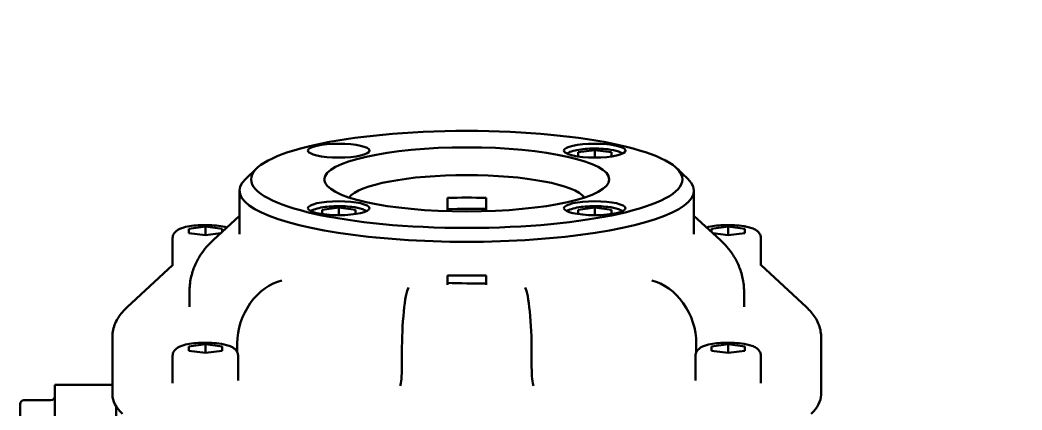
# Model space of a CAD drawing. Header units: inches. Extents: x 11 to 1621, y 11 to 1332.
# Drawn here: x 758.51 to 763.63, y 415.49 to 417.49 of the extents above; entities that cross this region are included whole.
import ezdxf

# ---------------------------------------------------------------- set-up
doc = ezdxf.new("R2010")
doc.units = ezdxf.units.IN
doc.header["$LTSCALE"] = 48
doc.header["$MEASUREMENT"] = 0
doc.layers.add('Visible (ANSI)', color=7, linetype='Continuous', lineweight=50)

msp = doc.modelspace()

# ---------------------------------------------------------------- linework, layer by layer
at = {"layer": 'Visible (ANSI)'}
for p, q in [((761.360454, 416.811521), (761.445693, 416.822592)), ((761.360454, 416.789844), (761.360454, 416.811521)), ((761.445693, 416.822592), (761.530932, 416.811521)), ((761.445693, 416.822592), (761.445693, 416.784206)), ((761.530932, 416.811521), (761.530932, 416.789844)), ((759.718898, 416.729716), (759.661438, 416.675241)), ((761.864062, 416.729716), (761.921522, 416.675241)), ((759.630063, 416.614924), (759.630063, 416.39318)), ((760.693055, 416.577775), (760.693055, 416.510126)), ((760.889905, 416.510126), (760.889905, 416.577775)), ((761.952897, 416.614924), (761.952897, 416.39318)), ((760.052028, 416.51719), (760.137267, 416.52826)), ((760.052028, 416.495512), (760.052028, 416.51719)), ((760.137267, 416.52826), (760.222506, 416.51719)), ((760.137267, 416.52826), (760.137267, 416.489874)), ((760.222506, 416.51719), (760.222506, 416.495512)), ((761.360454, 416.51719), (761.445693, 416.52826)), ((761.360454, 416.495512), (761.360454, 416.51719)), ((761.445693, 416.52826), (761.530932, 416.51719)), ((761.445693, 416.52826), (761.445693, 416.489874)), ((761.530932, 416.51719), (761.530932, 416.495512)), ((759.494975, 416.362282), (759.630063, 416.487214)), ((761.952897, 416.487214), (762.087985, 416.362282)), ((759.370021, 416.420497), (759.45526, 416.431567)), ((759.370021, 416.398356), (759.370021, 416.420497)), ((759.45526, 416.431567), (759.540498, 416.420497)), ((759.45526, 416.431567), (759.45526, 416.387286)), ((759.540498, 416.420497), (759.540498, 416.404383)), ((762.042462, 416.420497), (762.127701, 416.431567)), ((762.042462, 416.404383), (762.042462, 416.420497)), ((762.127701, 416.431567), (762.212939, 416.420497)), ((762.127701, 416.387286), (762.127701, 416.431567)), ((762.212939, 416.420497), (762.212939, 416.398356)), ((759.287937, 416.232983), (759.287937, 416.371065)), ((759.45526, 416.387286), (759.370021, 416.398356)), ((759.532917, 416.397371), (759.45526, 416.387286)), ((762.127701, 416.387286), (762.050043, 416.397371)), ((762.212939, 416.398356), (762.127701, 416.387286)), ((762.295023, 416.232983), (762.295023, 416.371065)), ((759.054811, 416.018992), (759.287033, 416.233758)), ((762.295927, 416.233758), (762.528149, 416.018992)), ((760.693055, 416.134026), (760.693055, 416.181977)), ((760.889905, 416.181977), (760.889905, 416.134026)), ((759.374157, 416.099252), (759.374157, 416.02253)), ((762.208803, 416.099252), (762.208803, 416.02253)), ((758.980457, 415.869086), (758.980457, 415.571788)), ((762.602504, 415.869086), (762.602504, 415.571788)), ((759.370021, 415.819328), (759.45526, 415.830399)), ((759.370021, 415.797188), (759.370021, 415.819328)), ((759.45526, 415.830399), (759.540498, 415.819328)), ((759.45526, 415.830399), (759.45526, 415.786117)), ((759.540498, 415.819328), (759.540498, 415.797188)), ((759.618213, 415.835325), (759.618213, 415.789501)), ((761.964747, 415.835325), (761.964747, 415.789501)), ((762.042462, 415.819328), (762.127701, 415.830399)), ((762.042462, 415.797188), (762.042462, 415.819328)), ((762.127701, 415.830399), (762.212939, 415.819328)), ((762.127701, 415.830399), (762.127701, 415.786117)), ((762.212939, 415.819328), (762.212939, 415.797188)), ((759.287937, 415.631815), (759.287937, 415.769897)), ((759.45526, 415.786117), (759.370021, 415.797188)), ((759.540498, 415.797188), (759.45526, 415.786117)), ((759.622582, 415.645224), (759.622582, 415.769897)), ((760.459792, 415.78928), (760.459792, 415.712558)), ((761.123168, 415.78928), (761.123168, 415.712558)), ((761.960378, 415.645224), (761.960378, 415.769897)), ((762.127701, 415.786117), (762.042462, 415.797188)), ((762.212939, 415.797188), (762.127701, 415.786117)), ((762.295023, 415.631815), (762.295023, 415.769897)), ((758.685181, 415.438337), (758.685181, 415.622671)), ((758.685181, 415.622671), (758.980457, 415.622671)), ((758.527701, 415.543931), (758.665496, 415.543931)), ((758.508016, 415.351433), (758.508016, 415.524248)), ((759.000142, 415.511885), (759.000142, 415.438337)), ((759.000142, 415.438337), (759.000142, 415.511885))]:
    msp.add_line(p, q, dxfattribs=at)
for centre, start, end in [((758.527701, 415.524246), 90, 179.999572), ((758.665496, 415.563616), 270, 359.999686)]:
    msp.add_arc(centre, 0.019685, start, end, dxfattribs=at)
for centre, major_axis in [((760.79148, 416.672466), (1.102362, 0)), ((760.137267, 416.819631), (-0.15748, 0)), ((760.79148, 416.672466), (-0.728346, 0)), ((761.445693, 416.819631), (-0.15748, 0)), ((760.137267, 416.5253), (-0.15748, 0)), ((761.445693, 416.5253), (-0.15748, 0))]:
    msp.add_ellipse(centre, major_axis=major_axis, ratio=0.22495105, dxfattribs=at)
for centre, major_axis, ratio, start_param, end_param in [((760.79148, 416.614924), (-1.161417, 0), 0.22495105, 6.05021542, 9.65774785), ((760.79148, 416.557382), (0.610236, 0), 0.22495105, 0.16673631, 2.97485634), ((760.79148, 416.442299), (-0.610236, 0), 0.22495105, 4.55039103, 4.87438693), ((760.841624, 416.279286), (1.082677, 0), 0.22495105, 1.52618744, 1.70845477), ((760.79148, 416.442299), (1.161417, 0), 0.22495105, 4.62754145, 4.79723651), ((759.846347, 415.886645), (0.110069, 0.259966), 0.76865919, 0.50347488, 2.07427121), ((760.492825, 415.851274), (0.007533, 0.275589), 0.11670429, 0.23008299, 1.80087932), ((760.841624, 416.384779), (1.082677, 0), 0.22495105, 4.57473053, 4.75699787), ((761.090135, 415.851274), (-0.007533, 0.275589), 0.11670429, 4.48230599, 6.05310232), ((761.736613, 415.886645), (-0.110069, 0.259966), 0.76865919, 4.2089141, 5.77971043), ((760.450354, 415.694845), (-0.002152, -0.07874), 0.11670429, 0.23008299, 1.80087932), ((761.132606, 415.694845), (0.002152, -0.07874), 0.11670429, 4.48230599, 6.05310232), ((760.79148, 415.571788), (-1.811024, 0), 0.22495105, 0, 0.23860247), ((760.79148, 415.571788), (1.811024, 0), 0.22495105, 6.04458284, 6.28318531)]:
    msp.add_ellipse(centre, major_axis=major_axis, ratio=ratio, start_param=start_param, end_param=end_param, dxfattribs=at)
for points, knots in [([(769.68883, 420.211528), (769.68883, 419.756095), (769.704396, 419.309033), (769.674775, 418.613399), (769.651518, 418.349364), (769.591778, 417.887552), (769.56115, 417.693004), (769.477406, 417.232109), (769.420226, 416.960271), (769.292388, 416.413399), (769.223225, 416.142137), (769.016079, 415.401023), (768.86369, 414.924547), (768.563108, 414.127009), (768.423987, 413.797594), (768.203145, 413.34228), (768.129041, 413.199375), (767.941975, 412.864457), (767.826656, 412.679729), (767.62712, 412.399494), (767.544737, 412.294337), (767.392049, 412.11945), (767.322074, 412.04674), (767.122509, 411.860835), (766.994102, 411.766383), (766.771091, 411.645509), (766.675998, 411.60538), (766.406828, 411.512884), (766.229084, 411.475705), (765.913127, 411.416099), (765.773811, 411.392925), (765.546967, 411.33128), (765.455749, 411.300344), (765.314259, 411.216592), (765.263034, 411.178), (765.159897, 411.065253), (765.113644, 410.983375), (765.069293, 410.819408), (765.064969, 410.740289), (765.079274, 410.578997), (765.099519, 410.495494), (765.156866, 410.326777), (765.193216, 410.241838), (765.2915, 410.03581), (765.358003, 409.911888), (765.560616, 409.553203), (765.711939, 409.304353), (766.043765, 408.749106), (766.225173, 408.439774), (766.469441, 407.966291), (766.550264, 407.795008), (766.703187, 407.415519), (766.761202, 407.214924), (766.78889, 406.979072), (766.789364, 406.912999), (766.774121, 406.779742), (766.752748, 406.719929), (766.695724, 406.625069), (766.667166, 406.589107), (766.594288, 406.518156), (766.549728, 406.483309), (766.427064, 406.406312), (766.342838, 406.365476), (766.096322, 406.273706), (765.916656, 406.229324), (765.539336, 406.169947), (765.346641, 406.151831), (764.850291, 406.129325), (764.535112, 406.134432), (763.77367, 406.180645), (763.321272, 406.234082), (762.67581, 406.337416), (762.465477, 406.375888), (762.094994, 406.451508), (761.932003, 406.488027), (761.531561, 406.585775), (761.311264, 406.648286), (761.021978, 406.744374), (760.927814, 406.779845), (760.808967, 406.831364), (760.771171, 406.849644), (760.74008, 406.866281)], [0, 0, 0, 0, 3.94523031, 3.94523031, 6.39222813, 6.39222813, 8.12306923, 8.12306923, 10.3666949, 10.3666949, 12.42876718, 12.42876718, 15.92862417, 15.92862417, 18.52441728, 18.52441728, 19.77520407, 19.77520407, 21.59567997, 21.59567997, 22.83491115, 22.83491115, 23.86360118, 23.86360118, 25.75516635, 25.75516635, 27.07766519, 27.07766519, 29.42793517, 29.42793517, 31.40055032, 31.40055032, 32.75673095, 32.75673095, 33.53468645, 33.53468645, 34.51942761, 34.51942761, 35.38867693, 35.38867693, 36.32849874, 36.32849874, 37.24441413, 37.24441413, 38.44187964, 38.44187964, 40.52447674, 40.52447674, 42.91698857, 42.91698857, 44.32097132, 44.32097132, 46.2183441, 46.2183441, 47.10414156, 47.10414156, 48.35278649, 48.35278649, 49.1693925, 49.1693925, 49.9953761, 49.9953761, 51.08179577, 51.08179577, 52.75185392, 52.75185392, 54.21670898, 54.21670898, 56.32538313, 56.32538313, 59.19911278, 59.19911278, 60.6461784, 60.6461784, 61.88128585, 61.88128585, 63.89076025, 63.89076025, 65.14221253, 65.14221253, 65.89721778, 65.89721778, 65.89721778, 65.89721778]), ([(761.588085, 416.8045), (761.580965, 416.809131), (761.574013, 416.81211), (761.551078, 416.820184), (761.533255, 416.823733), (761.498415, 416.828116), (761.482652, 416.829326), (761.451059, 416.83042), (761.435277, 416.830355), (761.404503, 416.829027), (761.389527, 416.827766), (761.361009, 416.823989), (761.34762, 416.821452), (761.32399, 416.814871), (761.31377, 416.81131), (761.303301, 416.8045)], [1.90375772, 1.90375772, 1.90375772, 1.90375772, 2.13937029, 2.13937029, 2.6316189, 2.6316189, 2.98894676, 2.98894676, 3.33101423, 3.33101423, 3.67372533, 3.67372533, 4.03297062, 4.03297062, 4.37942758, 4.37942758, 4.37942758, 4.37942758]), ([(760.279659, 416.510168), (760.27254, 416.5148), (760.265587, 416.517778), (760.242652, 416.525852), (760.224829, 416.529401), (760.189989, 416.533785), (760.174226, 416.534994), (760.142633, 416.536088), (760.126851, 416.536023), (760.096077, 416.534696), (760.081101, 416.533435), (760.052583, 416.529657), (760.039194, 416.52712), (760.015564, 416.520539), (760.005344, 416.516978), (759.994875, 416.510168)], [1.90375772, 1.90375772, 1.90375772, 1.90375772, 2.13937029, 2.13937029, 2.6316189, 2.6316189, 2.98894676, 2.98894676, 3.33101423, 3.33101423, 3.67372533, 3.67372533, 4.03297062, 4.03297062, 4.37942758, 4.37942758, 4.37942758, 4.37942758]), ([(761.588085, 416.510168), (761.580965, 416.5148), (761.574013, 416.517778), (761.551078, 416.525852), (761.533255, 416.529401), (761.498415, 416.533785), (761.482652, 416.534994), (761.451059, 416.536088), (761.435277, 416.536023), (761.404503, 416.534696), (761.389527, 416.533435), (761.361009, 416.529657), (761.34762, 416.52712), (761.32399, 416.520539), (761.31377, 416.516978), (761.303301, 416.510168)], [1.90375772, 1.90375772, 1.90375772, 1.90375772, 2.13937029, 2.13937029, 2.6316189, 2.6316189, 2.98894676, 2.98894676, 3.33101423, 3.33101423, 3.67372533, 3.67372533, 4.03297062, 4.03297062, 4.37942758, 4.37942758, 4.37942758, 4.37942758]), ([(759.565113, 416.427147), (759.552407, 416.430668), (759.538175, 416.433293), (759.507981, 416.437092), (759.492218, 416.438302), (759.460625, 416.439395), (759.444844, 416.43933), (759.414069, 416.438003), (759.399094, 416.436742), (759.370576, 416.432965), (759.357186, 416.430428), (759.330515, 416.423), (759.318074, 416.419411), (759.30178, 416.404569), (759.29898, 416.401571), (759.29288, 416.392694), (759.289716, 416.385971), (759.288128, 416.375863), (759.287937, 416.373465), (759.287937, 416.371065)], [2.25269124, 2.25269124, 2.25269124, 2.25269124, 2.6316189, 2.6316189, 2.98894676, 2.98894676, 3.33101423, 3.33101423, 3.67372533, 3.67372533, 4.03297062, 4.03297062, 4.47025567, 4.47025567, 4.55900723, 4.55900723, 4.67707042, 4.67707042, 4.71238898, 4.71238898, 4.71238898, 4.71238898]), ([(762.295023, 416.371065), (762.295023, 416.376798), (762.293881, 416.382475), (762.289997, 416.392804), (762.287182, 416.397264), (762.280299, 416.405827), (762.276171, 416.409261), (762.264325, 416.417583), (762.256747, 416.420829), (762.233086, 416.42916), (762.215263, 416.432708), (762.180422, 416.437092), (762.164659, 416.438302), (762.133066, 416.439395), (762.117284, 416.43933), (762.08651, 416.438003), (762.071535, 416.436742), (762.043117, 416.432978), (762.029811, 416.430462), (762.017847, 416.427147)], [1.57079633, 1.57079633, 1.57079633, 1.57079633, 1.65518189, 1.65518189, 1.74967325, 1.74967325, 1.88071068, 1.88071068, 2.13937029, 2.13937029, 2.6316189, 2.6316189, 2.98894676, 2.98894676, 3.33101423, 3.33101423, 3.67372533, 3.67372533, 4.03049407, 4.03049407, 4.03049407, 4.03049407]), ([(759.494975, 416.362282), (759.483697, 416.351851), (759.472459, 416.340391), (759.450408, 416.314721), (759.439589, 416.300501), (759.41919, 416.268667), (759.409612, 416.251032), (759.39311, 416.212256), (759.386213, 416.191098), (759.376718, 416.146372), (759.374157, 416.122825), (759.374157, 416.099252)], [4.473786512, 4.473786512, 4.473786512, 4.473786512, 4.521507005, 4.521507005, 4.569227499, 4.569227499, 4.616947993, 4.616947993, 4.664668487, 4.664668487, 4.71238898, 4.71238898, 4.71238898, 4.71238898]), ([(762.208803, 416.099252), (762.208803, 416.122825), (762.206243, 416.146372), (762.196747, 416.191098), (762.18985, 416.212256), (762.173348, 416.251032), (762.16377, 416.268667), (762.143371, 416.300501), (762.132552, 416.314721), (762.110501, 416.340391), (762.099263, 416.351851), (762.087985, 416.362282)], [1.570796327, 1.570796327, 1.570796327, 1.570796327, 1.618516821, 1.618516821, 1.666237314, 1.666237314, 1.713957808, 1.713957808, 1.761678302, 1.761678302, 1.809398796, 1.809398796, 1.809398796, 1.809398796]), ([(759.054811, 416.018992), (759.046303, 416.011124), (759.038324, 416.002932), (759.023537, 415.985718), (759.016727, 415.976693), (759.004516, 415.957637), (758.999117, 415.947602), (758.990139, 415.926506), (758.986569, 415.915441), (758.981722, 415.892611), (758.980457, 415.880852), (758.980457, 415.869086)], [4.473786512, 4.473786512, 4.473786512, 4.473786512, 4.521507005, 4.521507005, 4.569227499, 4.569227499, 4.616947993, 4.616947993, 4.664668487, 4.664668487, 4.71238898, 4.71238898, 4.71238898, 4.71238898]), ([(762.602504, 415.869086), (762.602504, 415.880852), (762.601238, 415.892611), (762.596392, 415.915441), (762.592821, 415.926506), (762.583843, 415.947602), (762.578444, 415.957637), (762.566234, 415.976693), (762.559423, 415.985718), (762.544636, 416.002932), (762.536658, 416.011124), (762.528149, 416.018992)], [1.570796327, 1.570796327, 1.570796327, 1.570796327, 1.618516821, 1.618516821, 1.666237314, 1.666237314, 1.713957808, 1.713957808, 1.761678302, 1.761678302, 1.809398796, 1.809398796, 1.809398796, 1.809398796]), ([(759.622582, 415.769897), (759.622582, 415.775629), (759.62144, 415.781307), (759.617556, 415.791636), (759.614741, 415.796095), (759.607858, 415.804658), (759.60373, 415.808093), (759.591884, 415.816414), (759.584306, 415.819661), (759.560645, 415.827991), (759.542822, 415.83154), (759.507981, 415.835923), (759.492218, 415.837133), (759.460625, 415.838227), (759.444844, 415.838162), (759.414069, 415.836834), (759.399094, 415.835573), (759.370576, 415.831796), (759.357186, 415.829259), (759.330515, 415.821831), (759.318074, 415.818242), (759.30178, 415.803401), (759.29898, 415.800402), (759.29288, 415.791526), (759.289716, 415.784803), (759.288128, 415.774695), (759.287937, 415.772296), (759.287937, 415.769897)], [1.57079633, 1.57079633, 1.57079633, 1.57079633, 1.65518189, 1.65518189, 1.74967325, 1.74967325, 1.88071068, 1.88071068, 2.13937029, 2.13937029, 2.6316189, 2.6316189, 2.98894676, 2.98894676, 3.33101423, 3.33101423, 3.67372533, 3.67372533, 4.03297062, 4.03297062, 4.47025567, 4.47025567, 4.55900723, 4.55900723, 4.67707042, 4.67707042, 4.71238898, 4.71238898, 4.71238898, 4.71238898]), ([(762.295023, 415.769897), (762.295023, 415.775629), (762.293881, 415.781307), (762.289997, 415.791636), (762.287182, 415.796095), (762.280299, 415.804658), (762.276171, 415.808093), (762.264325, 415.816414), (762.256747, 415.819661), (762.233086, 415.827991), (762.215263, 415.83154), (762.180422, 415.835923), (762.164659, 415.837133), (762.133066, 415.838227), (762.117284, 415.838162), (762.08651, 415.836834), (762.071535, 415.835573), (762.043017, 415.831796), (762.029627, 415.829259), (762.002956, 415.821831), (761.990515, 415.818242), (761.974221, 415.803401), (761.971421, 415.800402), (761.965321, 415.791526), (761.962157, 415.784803), (761.960569, 415.774695), (761.960378, 415.772296), (761.960378, 415.769897)], [1.57079633, 1.57079633, 1.57079633, 1.57079633, 1.65518189, 1.65518189, 1.74967325, 1.74967325, 1.88071068, 1.88071068, 2.13937029, 2.13937029, 2.6316189, 2.6316189, 2.98894676, 2.98894676, 3.33101423, 3.33101423, 3.67372533, 3.67372533, 4.03297062, 4.03297062, 4.47025567, 4.47025567, 4.55900723, 4.55900723, 4.67707042, 4.67707042, 4.71238898, 4.71238898, 4.71238898, 4.71238898])]:
    msp.add_open_spline(points, degree=3, knots=knots, dxfattribs=at)
for points in [[(759.287937, 416.234583), (759.287637, 416.234312), (759.287335, 416.234037), (759.287033, 416.233758)], [(762.295927, 416.233758), (762.295625, 416.234037), (762.295324, 416.234312), (762.295023, 416.234583)], [(759.374136, 416.022194), (759.374136, 416.022194), (759.374157, 416.022361), (759.374157, 416.02253)], [(762.208803, 416.02253), (762.208803, 416.022361), (762.208824, 416.022194), (762.208824, 416.022194)]]:
    msp.add_open_spline(points, degree=3, dxfattribs=at)

doc.saveas('drawing.dxf')
